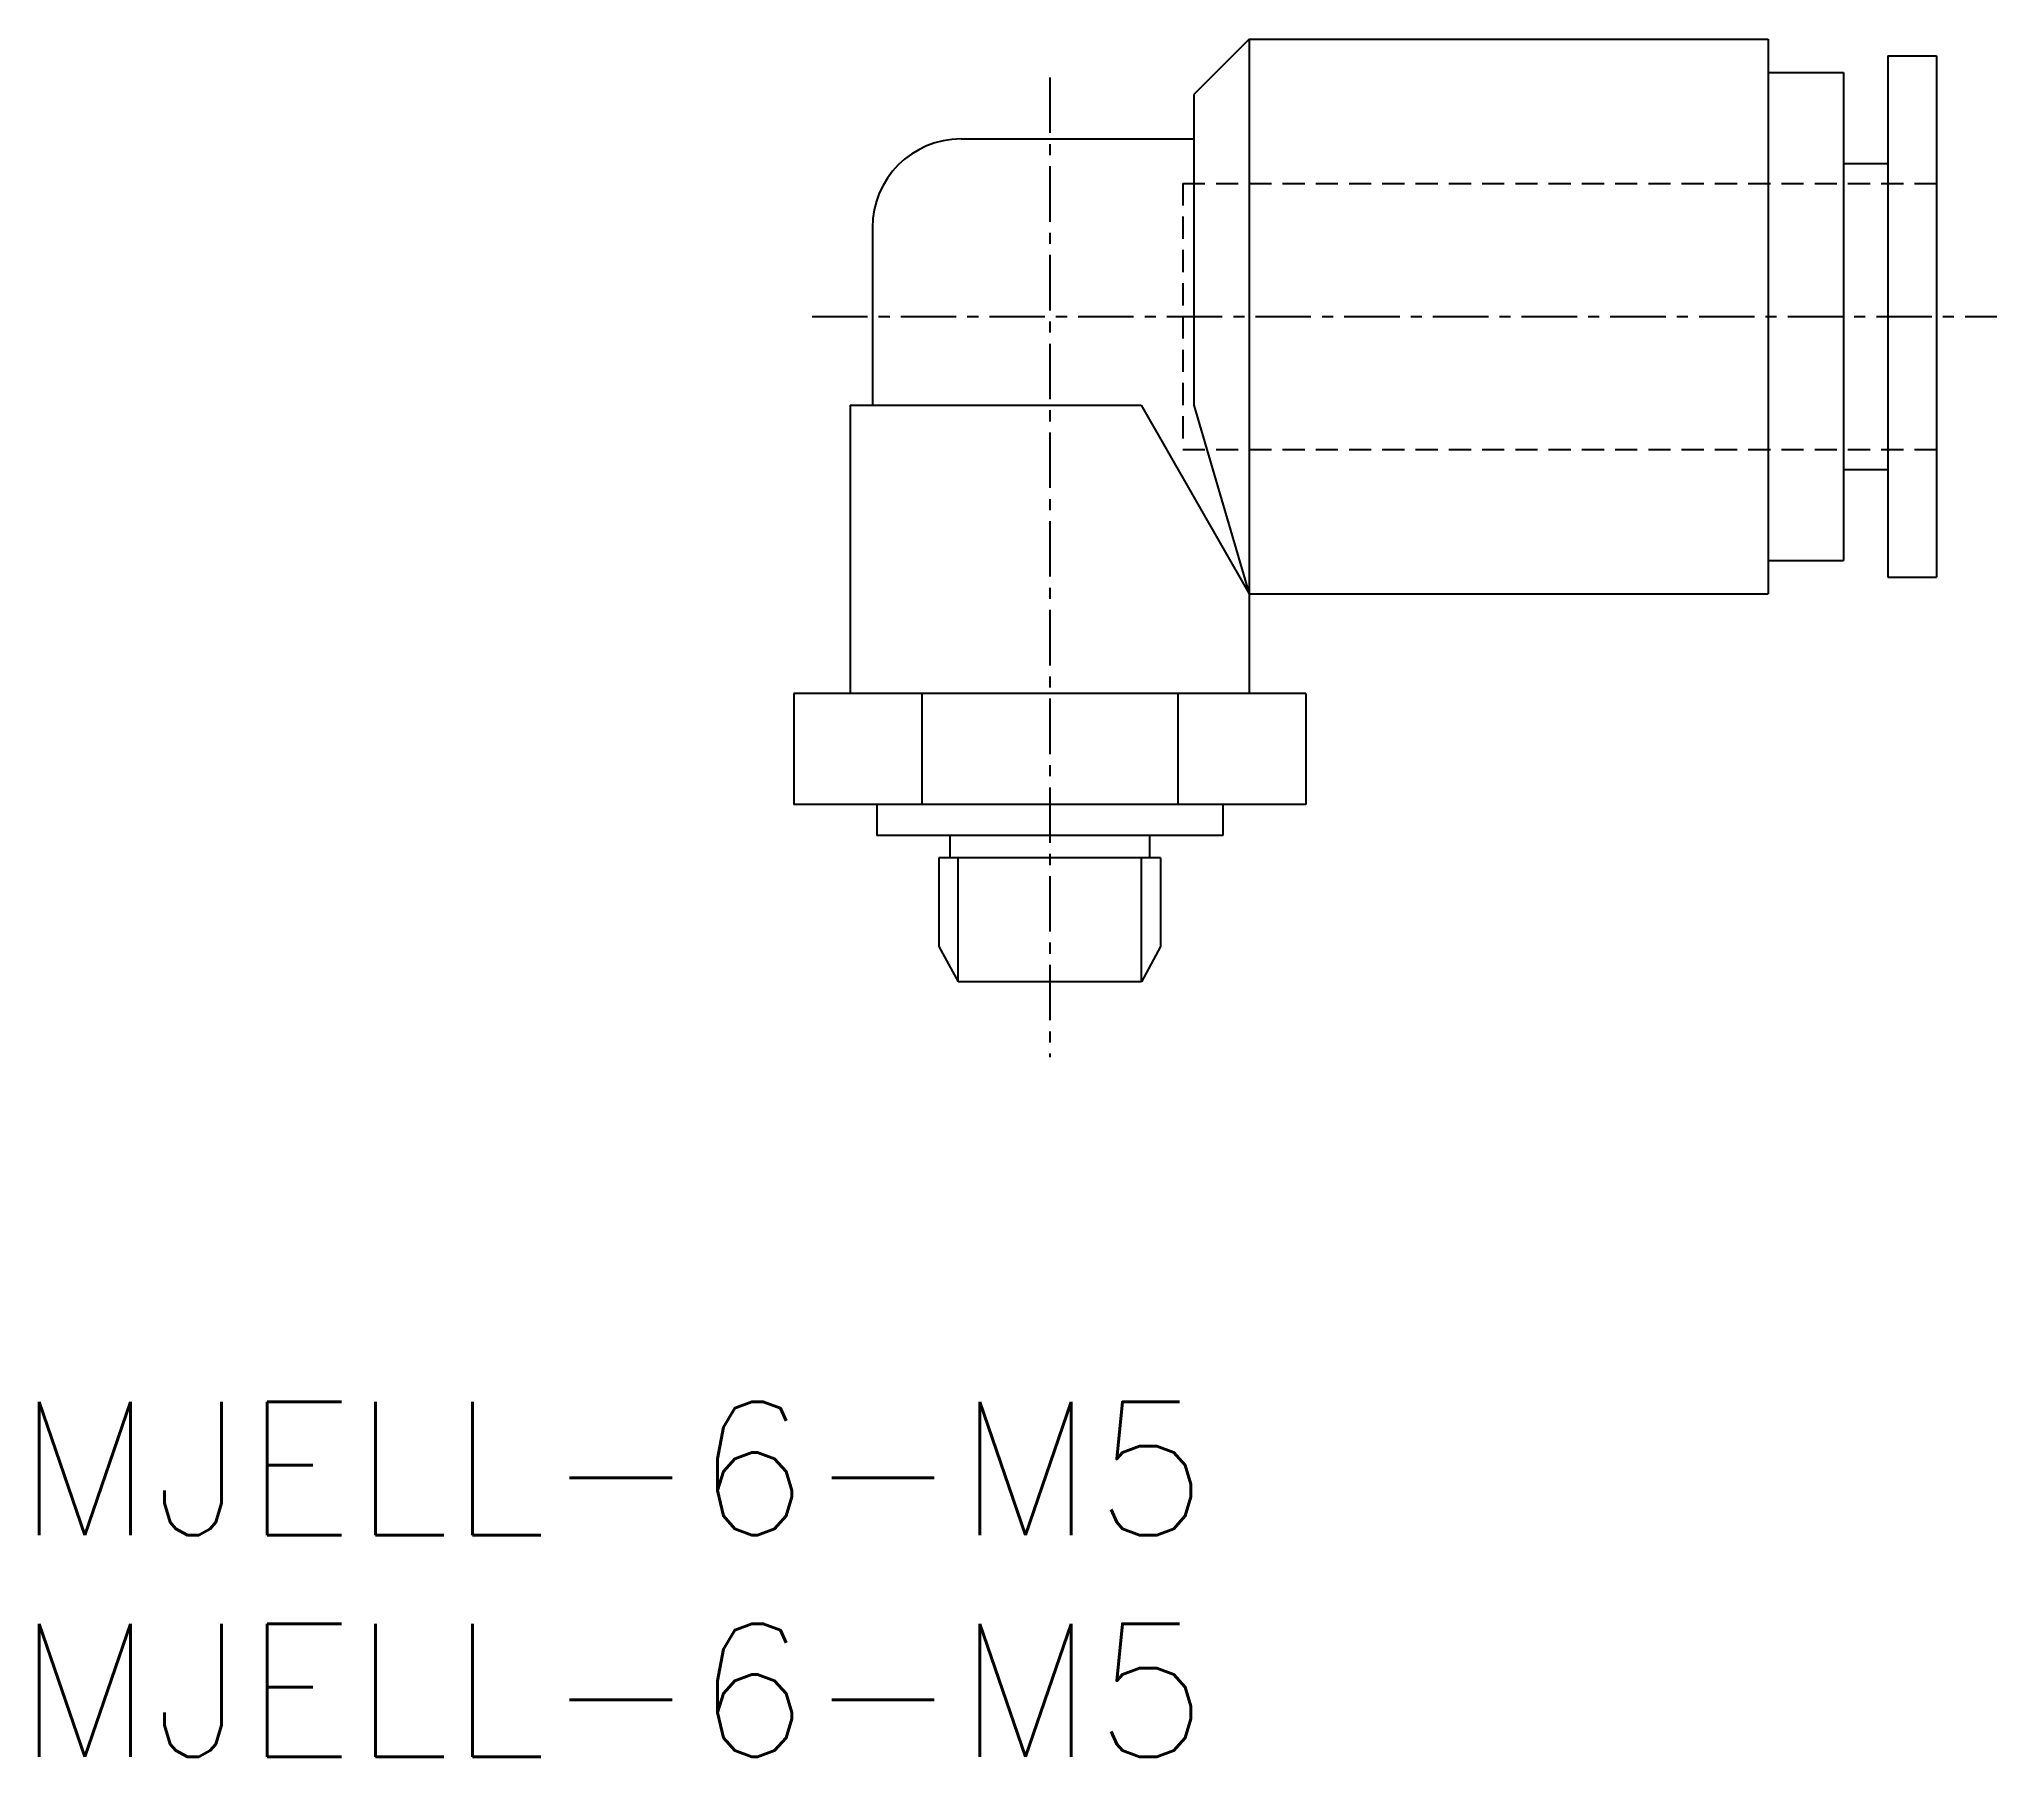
# Model space of a CAD drawing. Extents: x 0.5 to 44.7, y 0 to 38.7.
import ezdxf

# ---------------------------------------------------------------- set-up
doc = ezdxf.new("R2010")
doc.units = 0
doc.linetypes.add('CENTER', pattern=[2, 1.25, -0.25, 0.25, -0.25])
doc.linetypes.add('DASHED', pattern=[0.75, 0.5, -0.25])
doc.layers.get('0').update_dxf_attribs({"linetype": 'CONTINUOUS'})
doc.layers.add('CENTER', color=1, linetype='CENTER')
doc.styles.get("Standard").update_dxf_attribs({"font": 'txt.shx'})

# ---------------------------------------------------------------- blocks, each defined once
blk = doc.blocks.new('*U4')
at = {"color": 7, "linetype": 'CONTINUOUS'}
blk.add_text('MJELL-6-M5', height=3, dxfattribs=at).set_placement((0, 5))
blk = doc.blocks.new('*U5')
at = {"color": 7, "linetype": 'CONTINUOUS'}
blk.add_text('MJELL-6-M5', height=3, dxfattribs=at).set_placement((0, 0))

msp = doc.modelspace()

# ---------------------------------------------------------------- linework, layer by layer
at = {"color": 7, "linetype": 'CONTINUOUS'}
for p, q in [((27.803, 38.717), (26.553, 37.467)), ((27.803, 38.717), (27.803, 26.217)), ((27.803, 38.717), (39.503, 38.717)), ((39.503, 38.717), (39.503, 26.217)), ((39.503, 37.967), (41.203, 37.967)), ((41.203, 37.967), (41.203, 26.967)), ((42.203, 38.342), (43.303, 38.342)), ((42.203, 38.342), (42.203, 26.592)), ((43.303, 38.342), (43.303, 26.592)), ((26.553, 37.467), (26.553, 30.467)), ((21.303, 36.467), (26.553, 36.467)), ((41.203, 35.917), (42.203, 35.917)), ((19.303, 34.467), (19.303, 30.467)), ((18.803, 30.467), (18.803, 23.967)), ((18.803, 30.467), (25.365, 30.467)), ((25.365, 30.467), (27.803, 26.217)), ((26.553, 30.467), (27.803, 26.217)), ((41.203, 29.017), (42.203, 29.017)), ((39.503, 26.967), (41.203, 26.967)), ((42.203, 26.592), (43.303, 26.592)), ((27.803, 26.217), (27.803, 23.967)), ((27.803, 26.217), (39.503, 26.217)), ((17.53, 23.967), (17.53, 21.467)), ((29.077, 23.967), (17.53, 23.967)), ((20.417, 23.967), (20.417, 21.467)), ((26.19, 23.967), (26.19, 21.467)), ((29.077, 23.967), (29.077, 21.467)), ((29.077, 21.467), (17.53, 21.467)), ((19.403, 21.467), (19.403, 20.767)), ((27.203, 21.467), (27.203, 20.767)), ((27.203, 20.767), (19.403, 20.767)), ((21.053, 20.767), (21.053, 20.267)), ((25.553, 20.767), (25.553, 20.267)), ((20.803, 20.267), (20.803, 18.267)), ((25.803, 20.267), (20.803, 20.267)), ((25.803, 20.267), (25.803, 18.267)), ((20.803, 18.267), (21.236, 17.467)), ((25.803, 18.267), (25.37, 17.467)), ((25.37, 17.467), (21.236, 17.467))]:
    msp.add_line(p, q, dxfattribs=at)
at = {"color": 3, "linetype": 'DASHED'}
for p, q in [((26.303, 35.467), (43.303, 35.467)), ((26.303, 35.467), (26.303, 29.467)), ((26.303, 29.467), (43.303, 29.467))]:
    msp.add_line(p, q, dxfattribs=at)
at = {"color": 3, "linetype": 'CONTINUOUS'}
for p, q in [((21.236, 17.467), (21.236, 20.267)), ((25.37, 17.467), (25.37, 20.267))]:
    msp.add_line(p, q, dxfattribs=at)
at = {"color": 7, "linetype": 'CONTINUOUS'}
msp.add_arc((21.303, 34.467), 2, 90, 180, dxfattribs=at)
at = {"layer": 'CENTER', "color": 1, "linetype": 'CENTER'}
for p, q in [((23.303, 37.852), (23.303, 15.769)), ((17.944, 32.467), (44.66, 32.467))]:
    msp.add_line(p, q, dxfattribs=at)

# ---------------------------------------------------------------- block references
at = {"color": 7, "linetype": 'CONTINUOUS'}
for name in ['*U4', '*U5']:
    msp.add_blockref(name, (0, 0), dxfattribs=at)

doc.saveas('drawing.dxf')
